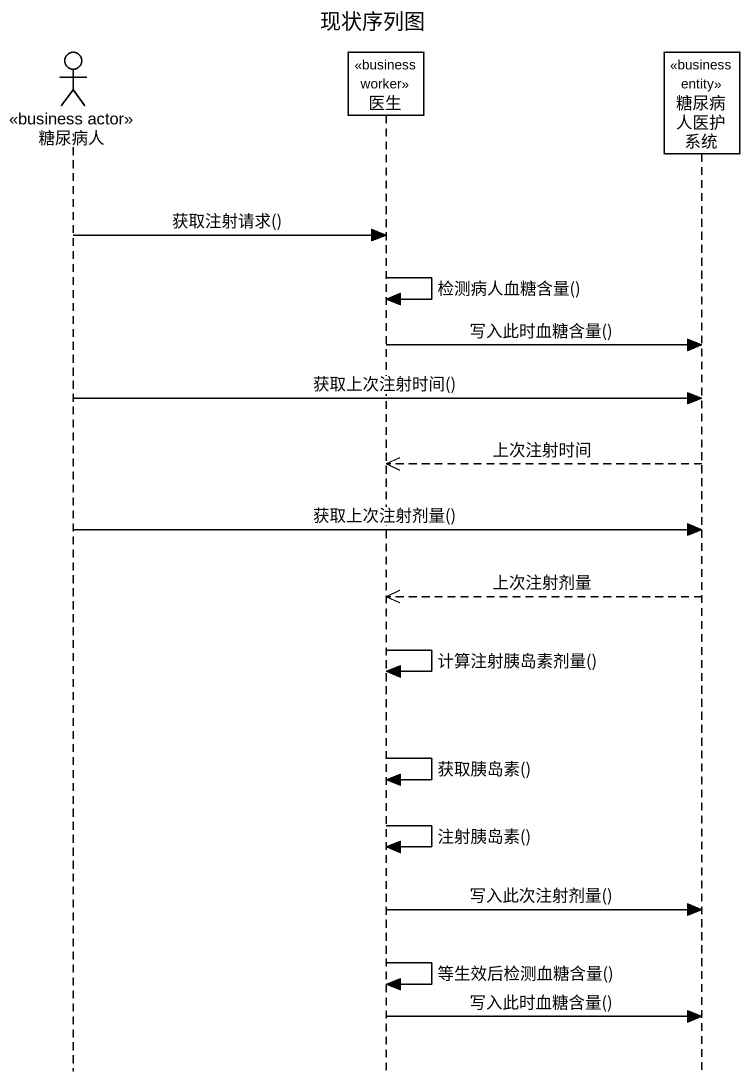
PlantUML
@startuml
title 现状序列图
hide footbox
actor 糖尿病人 <<business actor>>
participant 医生 <<business worker>>
participant 糖尿病人医护系统 <<business entity>>

糖尿病人 -> 医生 : 获取注射请求()
医生 -> 医生 : 检测病人血糖含量()
医生 -> 糖尿病人医护系统 : 写入此时血糖含量()
糖尿病人 -> 糖尿病人医护系统 : 获取上次注射时间()
糖尿病人医护系统 -->> 医生 : 上次注射时间
糖尿病人 -> 糖尿病人医护系统 : 获取上次注射剂量()
糖尿病人医护系统 -->> 医生 : 上次注射剂量
医生 -> 医生 : 计算注射胰岛素剂量()
医生 -> 医生 : 获取胰岛素()
医生 -> 医生 : 注射胰岛素()
医生 -> 糖尿病人医护系统 : 写入此次注射剂量()
医生 -> 医生 : 等生效后检测血糖含量()
医生 -> 糖尿病人医护系统 : 写入此时血糖含量()
@enduml
